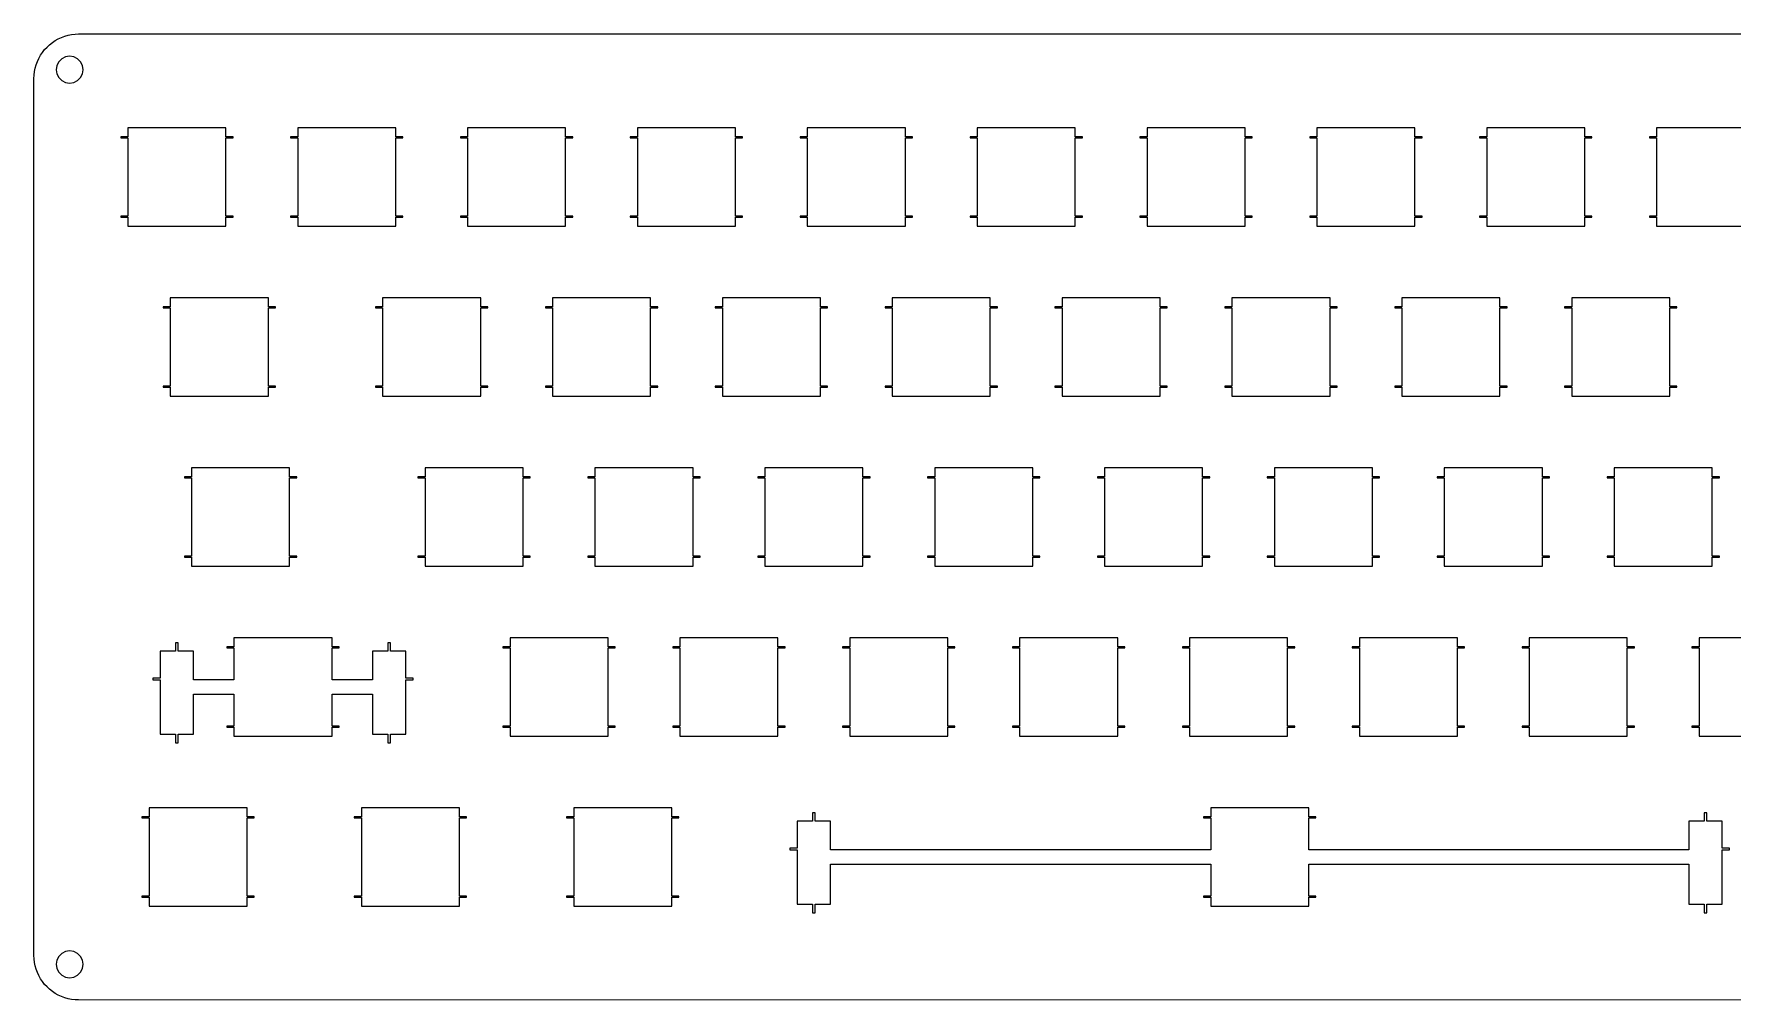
# Model space of a CAD drawing. Extents: x 0 to 327, y 0 to 109.
# Drawn here: x 0.1 to 190.5, y 0.3 to 108.6 of the extents above; entities that cross this region are included whole.
import ezdxf

# ---------------------------------------------------------------- set-up
doc = ezdxf.new("R2010")
doc.units = 0
doc.layers.get('0').update_dxf_attribs({"linetype": 'CONTINUOUS'})

msp = doc.modelspace()

# ---------------------------------------------------------------- linework, layer by layer
at = {"color": 0}
for p, q in [((4.70186, 108.545), (5.09598, 108.56)), ((5.09598, 108.56), (322.421, 108.56)), ((1.05006, 106.499), (1.2926, 106.808)), ((1.2926, 106.808), (1.55994, 107.096)), ((1.55994, 107.096), (1.84795, 107.363)), ((1.84795, 107.363), (2.15663, 107.605)), ((2.15663, 107.605), (2.48185, 107.825)), ((2.48185, 107.825), (2.82498, 108.016)), ((2.82498, 108.016), (3.18189, 108.18)), ((3.18189, 108.18), (3.54983, 108.317)), ((3.54983, 108.317), (3.9274, 108.423)), ((3.9274, 108.423), (4.3119, 108.499)), ((4.3119, 108.499), (4.70186, 108.545)), ((0.23289, 104.728), (0.339, 105.106)), ((0.339, 105.106), (0.47542, 105.474)), ((0.47542, 105.474), (0.63941, 105.831)), ((0.63941, 105.831), (0.83096, 106.174)), ((0.83096, 106.174), (1.05006, 106.499)), ((2.66788, 105.024), (2.59485, 104.56)), ((2.88148, 105.442), (2.66788, 105.024)), ((3.21359, 105.774), (2.88148, 105.442)), ((3.63114, 105.988), (3.21359, 105.774)), ((4.09554, 106.061), (3.63114, 105.988)), ((4.55856, 105.988), (4.09554, 106.061)), ((4.97611, 105.774), (4.55856, 105.988)), ((5.30821, 105.442), (4.97611, 105.774)), ((5.52178, 105.024), (5.30821, 105.442)), ((5.59484, 104.56), (5.52178, 105.024)), ((0.09508, 103.56), (0.11024, 103.954)), ((0.09508, 5.30959), (0.09508, 103.56)), ((0.11024, 103.954), (0.1571, 104.344)), ((0.1571, 104.344), (0.23289, 104.728)), ((2.59485, 104.56), (2.66788, 104.097)), ((2.66788, 104.097), (2.88148, 103.68)), ((2.88148, 103.68), (3.21359, 103.347)), ((3.21359, 103.347), (3.63114, 103.134)), ((3.63114, 103.134), (4.09554, 103.061)), ((4.09554, 103.061), (4.55856, 103.134)), ((4.55856, 103.134), (4.97611, 103.347)), ((4.97611, 103.347), (5.30821, 103.68)), ((5.30821, 103.68), (5.52178, 104.097)), ((5.52178, 104.097), (5.59484, 104.56)), ((10.6192, 98.0362), (10.6192, 97.0347)), ((21.6201, 98.0362), (10.6192, 98.0362)), ((21.6201, 97.0347), (21.6201, 98.0362)), ((29.6706, 98.0362), (29.6706, 97.0347)), ((40.67, 98.0362), (29.6706, 98.0362)), ((40.67, 97.0347), (40.67, 98.0362)), ((48.7204, 98.0362), (48.7204, 97.0347)), ((59.72, 98.0362), (48.7204, 98.0362)), ((59.72, 97.0347), (59.72, 98.0362)), ((67.7704, 98.0362), (67.7704, 97.0347)), ((78.77, 98.0362), (67.7704, 98.0362)), ((78.77, 97.0347), (78.77, 98.0362)), ((86.8204, 98.0362), (86.8204, 97.0347)), ((97.82, 98.0362), (86.8204, 98.0362)), ((97.82, 97.0347), (97.82, 98.0362)), ((105.869, 98.0362), (105.869, 97.0347)), ((116.87, 98.0362), (105.869, 98.0362)), ((116.87, 97.0347), (116.87, 98.0362)), ((124.919, 98.0362), (124.919, 97.0347)), ((135.92, 98.0362), (124.919, 98.0362)), ((135.92, 97.0347), (135.92, 98.0362)), ((143.97, 98.0362), (143.97, 97.0347)), ((154.97, 98.0362), (143.97, 98.0362)), ((154.97, 97.0347), (154.97, 98.0362)), ((163.02, 98.0362), (163.02, 97.0347)), ((174.02, 98.0362), (163.02, 98.0362)), ((174.02, 97.0347), (174.02, 98.0362)), ((182.07, 98.0362), (182.07, 97.0347)), ((193.07, 98.0362), (182.07, 98.0362)), ((10.6192, 97.0347), (9.81989, 97.0347)), ((9.81989, 97.0347), (9.81989, 96.9352)), ((9.81989, 96.9352), (10.6192, 96.9352)), ((10.6192, 96.9352), (10.6192, 88.1366)), ((22.4207, 97.0347), (21.6201, 97.0347)), ((21.6201, 88.1366), (21.6201, 96.9352)), ((21.6201, 96.9352), (22.4207, 96.9352)), ((22.4207, 96.9352), (22.4207, 97.0347)), ((29.6706, 97.0347), (28.8699, 97.0347)), ((28.8699, 97.0347), (28.8699, 96.9352)), ((28.8699, 96.9352), (29.6706, 96.9352)), ((29.6706, 96.9352), (29.6706, 88.1366)), ((41.4708, 97.0347), (40.67, 97.0347)), ((40.67, 88.1366), (40.67, 96.9352)), ((40.67, 96.9352), (41.4708, 96.9352)), ((41.4708, 96.9352), (41.4708, 97.0347)), ((48.7204, 97.0347), (47.9199, 97.0347)), ((47.9199, 97.0347), (47.9199, 96.9352)), ((47.9199, 96.9352), (48.7204, 96.9352)), ((48.7204, 96.9352), (48.7204, 88.1366)), ((60.5208, 97.0347), (59.72, 97.0347)), ((59.72, 88.1366), (59.72, 96.9352)), ((59.72, 96.9352), (60.5208, 96.9352)), ((60.5208, 96.9352), (60.5208, 97.0347)), ((67.7704, 97.0347), (66.9699, 97.0347)), ((66.9699, 97.0347), (66.9699, 96.9352)), ((66.9699, 96.9352), (67.7704, 96.9352)), ((67.7704, 96.9352), (67.7704, 88.1366)), ((79.5708, 97.0347), (78.77, 97.0347)), ((78.77, 88.1366), (78.77, 96.9352)), ((78.77, 96.9352), (79.5708, 96.9352)), ((79.5708, 96.9352), (79.5708, 97.0347)), ((86.8204, 97.0347), (86.0199, 97.0347)), ((86.0199, 97.0347), (86.0199, 96.9352)), ((86.0199, 96.9352), (86.8204, 96.9352)), ((86.8204, 96.9352), (86.8204, 88.1366)), ((98.6194, 97.0347), (97.82, 97.0347)), ((97.82, 88.1366), (97.82, 96.9352)), ((97.82, 96.9352), (98.6194, 96.9352)), ((98.6194, 96.9352), (98.6194, 97.0347)), ((105.869, 97.0347), (105.07, 97.0347)), ((105.07, 97.0347), (105.07, 96.9352)), ((105.07, 96.9352), (105.869, 96.9352)), ((105.869, 96.9352), (105.869, 88.1366)), ((117.669, 97.0347), (116.87, 97.0347)), ((116.87, 88.1366), (116.87, 96.9352)), ((116.87, 96.9352), (117.669, 96.9352)), ((117.669, 96.9352), (117.669, 97.0347)), ((124.919, 97.0347), (124.12, 97.0347)), ((124.12, 97.0347), (124.12, 96.9352)), ((124.12, 96.9352), (124.919, 96.9352)), ((124.919, 96.9352), (124.919, 88.1366)), ((136.721, 97.0347), (135.92, 97.0347)), ((135.92, 88.1366), (135.92, 96.9352)), ((135.92, 96.9352), (136.721, 96.9352)), ((136.721, 96.9352), (136.721, 97.0347)), ((143.97, 97.0347), (143.17, 97.0347)), ((143.17, 97.0347), (143.17, 96.9352)), ((143.17, 96.9352), (143.97, 96.9352)), ((143.97, 96.9352), (143.97, 88.1366)), ((155.771, 97.0347), (154.97, 97.0347)), ((154.97, 88.1366), (154.97, 96.9352)), ((154.97, 96.9352), (155.771, 96.9352)), ((155.771, 96.9352), (155.771, 97.0347)), ((163.02, 97.0347), (162.22, 97.0347)), ((162.22, 97.0347), (162.22, 96.9352)), ((162.22, 96.9352), (163.02, 96.9352)), ((163.02, 96.9352), (163.02, 88.1366)), ((174.821, 97.0347), (174.02, 97.0347)), ((174.02, 88.1366), (174.02, 96.9352)), ((174.02, 96.9352), (174.821, 96.9352)), ((174.821, 96.9352), (174.821, 97.0347)), ((182.07, 97.0347), (181.27, 97.0347)), ((181.27, 97.0347), (181.27, 96.9352)), ((181.27, 96.9352), (182.07, 96.9352)), ((182.07, 96.9352), (182.07, 88.1366)), ((10.6192, 88.1366), (9.81989, 88.1366)), ((9.81989, 88.1366), (9.81989, 88.0346)), ((9.81989, 88.0346), (10.6192, 88.0346)), ((10.6192, 88.0346), (10.6192, 87.0356)), ((22.4207, 88.1366), (21.6201, 88.1366)), ((21.6201, 87.0356), (21.6201, 88.0346)), ((21.6201, 88.0346), (22.4207, 88.0346)), ((22.4207, 88.0346), (22.4207, 88.1366)), ((29.6706, 88.1366), (28.8699, 88.1366)), ((28.8699, 88.1366), (28.8699, 88.0346)), ((28.8699, 88.0346), (29.6706, 88.0346)), ((29.6706, 88.0346), (29.6706, 87.0356)), ((41.4708, 88.1366), (40.67, 88.1366)), ((40.67, 87.0356), (40.67, 88.0346)), ((40.67, 88.0346), (41.4708, 88.0346)), ((41.4708, 88.0346), (41.4708, 88.1366)), ((48.7204, 88.1366), (47.9199, 88.1366)), ((47.9199, 88.1366), (47.9199, 88.0346)), ((47.9199, 88.0346), (48.7204, 88.0346)), ((48.7204, 88.0346), (48.7204, 87.0356)), ((60.5208, 88.1366), (59.72, 88.1366)), ((59.72, 87.0356), (59.72, 88.0346)), ((59.72, 88.0346), (60.5208, 88.0346)), ((60.5208, 88.0346), (60.5208, 88.1366)), ((67.7704, 88.1366), (66.9699, 88.1366)), ((66.9699, 88.1366), (66.9699, 88.0346)), ((66.9699, 88.0346), (67.7704, 88.0346)), ((67.7704, 88.0346), (67.7704, 87.0356)), ((79.5708, 88.1366), (78.77, 88.1366)), ((78.77, 87.0356), (78.77, 88.0346)), ((78.77, 88.0346), (79.5708, 88.0346)), ((79.5708, 88.0346), (79.5708, 88.1366)), ((86.8204, 88.1366), (86.0199, 88.1366)), ((86.0199, 88.1366), (86.0199, 88.0346)), ((86.0199, 88.0346), (86.8204, 88.0346)), ((86.8204, 88.0346), (86.8204, 87.0356)), ((98.6194, 88.1366), (97.82, 88.1366)), ((97.82, 87.0356), (97.82, 88.0346)), ((97.82, 88.0346), (98.6194, 88.0346)), ((98.6194, 88.0346), (98.6194, 88.1366)), ((105.869, 88.1366), (105.07, 88.1366)), ((105.07, 88.1366), (105.07, 88.0346)), ((105.07, 88.0346), (105.869, 88.0346)), ((105.869, 88.0346), (105.869, 87.0356)), ((117.669, 88.1366), (116.87, 88.1366)), ((116.87, 87.0356), (116.87, 88.0346)), ((116.87, 88.0346), (117.669, 88.0346)), ((117.669, 88.0346), (117.669, 88.1366)), ((124.919, 88.1366), (124.12, 88.1366)), ((124.12, 88.1366), (124.12, 88.0346)), ((124.12, 88.0346), (124.919, 88.0346)), ((124.919, 88.0346), (124.919, 87.0356)), ((136.721, 88.1366), (135.92, 88.1366)), ((135.92, 87.0356), (135.92, 88.0346)), ((135.92, 88.0346), (136.721, 88.0346)), ((136.721, 88.0346), (136.721, 88.1366)), ((143.97, 88.1366), (143.17, 88.1366)), ((143.17, 88.1366), (143.17, 88.0346)), ((143.17, 88.0346), (143.97, 88.0346)), ((143.97, 88.0346), (143.97, 87.0356)), ((155.771, 88.1366), (154.97, 88.1366)), ((154.97, 87.0356), (154.97, 88.0346)), ((154.97, 88.0346), (155.771, 88.0346)), ((155.771, 88.0346), (155.771, 88.1366)), ((163.02, 88.1366), (162.22, 88.1366)), ((162.22, 88.1366), (162.22, 88.0346)), ((162.22, 88.0346), (163.02, 88.0346)), ((163.02, 88.0346), (163.02, 87.0356)), ((174.821, 88.1366), (174.02, 88.1366)), ((174.02, 87.0356), (174.02, 88.0346)), ((174.02, 88.0346), (174.821, 88.0346)), ((174.821, 88.0346), (174.821, 88.1366)), ((182.07, 88.1366), (181.27, 88.1366)), ((181.27, 88.1366), (181.27, 88.0346)), ((181.27, 88.0346), (182.07, 88.0346)), ((182.07, 88.0346), (182.07, 87.0356)), ((10.6192, 87.0356), (21.6201, 87.0356)), ((29.6706, 87.0356), (40.67, 87.0356)), ((48.7204, 87.0356), (59.72, 87.0356)), ((67.7704, 87.0356), (78.77, 87.0356)), ((86.8204, 87.0356), (97.82, 87.0356)), ((105.869, 87.0356), (116.87, 87.0356)), ((124.919, 87.0356), (135.92, 87.0356)), ((143.97, 87.0356), (154.97, 87.0356)), ((163.02, 87.0356), (174.02, 87.0356)), ((182.07, 87.0356), (193.07, 87.0356)), ((15.3831, 78.9852), (15.3831, 77.9847)), ((26.3826, 78.9852), (15.3831, 78.9852)), ((26.3826, 77.9847), (26.3826, 78.9852)), ((39.1954, 78.9852), (39.1954, 77.9847)), ((50.195, 78.9852), (39.1954, 78.9852)), ((50.195, 77.9847), (50.195, 78.9852)), ((58.2454, 78.9852), (58.2454, 77.9847)), ((69.245, 78.9852), (58.2454, 78.9852)), ((69.245, 77.9847), (69.245, 78.9852)), ((77.2954, 78.9852), (77.2954, 77.9847)), ((88.295, 78.9852), (77.2954, 78.9852)), ((88.295, 77.9847), (88.295, 78.9852)), ((96.3454, 78.9852), (96.3454, 77.9847)), ((107.345, 78.9852), (96.3454, 78.9852)), ((107.345, 77.9847), (107.345, 78.9852)), ((115.395, 78.9852), (115.395, 77.9847)), ((126.395, 78.9852), (115.395, 78.9852)), ((126.395, 77.9847), (126.395, 78.9852)), ((134.445, 78.9852), (134.445, 77.9847)), ((145.445, 78.9852), (134.445, 78.9852)), ((145.445, 77.9847), (145.445, 78.9852)), ((153.495, 78.9852), (153.495, 77.9847)), ((164.495, 78.9852), (153.495, 78.9852)), ((164.495, 77.9847), (164.495, 78.9852)), ((172.545, 78.9852), (172.545, 77.9847)), ((183.545, 78.9852), (172.545, 78.9852)), ((183.545, 77.9847), (183.545, 78.9852)), ((15.3831, 77.9847), (14.5824, 77.9847)), ((14.5824, 77.9847), (14.5824, 77.8852)), ((14.5824, 77.8852), (15.3831, 77.8852)), ((15.3831, 77.8852), (15.3831, 69.0852)), ((27.1818, 77.9847), (26.3826, 77.9847)), ((26.3826, 69.0852), (26.3826, 77.8852)), ((26.3826, 77.8852), (27.1818, 77.8852)), ((27.1818, 77.8852), (27.1818, 77.9847)), ((39.1954, 77.9847), (38.3949, 77.9847)), ((38.3949, 77.9847), (38.3949, 77.8852)), ((38.3949, 77.8852), (39.1954, 77.8852)), ((39.1954, 77.8852), (39.1954, 69.0852)), ((50.9958, 77.9847), (50.195, 77.9847)), ((50.195, 69.0852), (50.195, 77.8852)), ((50.195, 77.8852), (50.9958, 77.8852)), ((50.9958, 77.8852), (50.9958, 77.9847)), ((58.2454, 77.9847), (57.4449, 77.9847)), ((57.4449, 77.9847), (57.4449, 77.8852)), ((57.4449, 77.8852), (58.2454, 77.8852)), ((58.2454, 77.8852), (58.2454, 69.0852)), ((70.0458, 77.9847), (69.245, 77.9847)), ((69.245, 69.0852), (69.245, 77.8852)), ((69.245, 77.8852), (70.0458, 77.8852)), ((70.0458, 77.8852), (70.0458, 77.9847)), ((77.2954, 77.9847), (76.4949, 77.9847)), ((76.4949, 77.9847), (76.4949, 77.8852)), ((76.4949, 77.8852), (77.2954, 77.8852)), ((77.2954, 77.8852), (77.2954, 69.0852)), ((89.0958, 77.9847), (88.295, 77.9847)), ((88.295, 69.0852), (88.295, 77.8852)), ((88.295, 77.8852), (89.0958, 77.8852)), ((89.0958, 77.8852), (89.0958, 77.9847)), ((96.3454, 77.9847), (95.5449, 77.9847)), ((95.5449, 77.9847), (95.5449, 77.8852)), ((95.5449, 77.8852), (96.3454, 77.8852)), ((96.3454, 77.8852), (96.3454, 69.0852)), ((108.146, 77.9847), (107.345, 77.9847)), ((107.345, 69.0852), (107.345, 77.8852)), ((107.345, 77.8852), (108.146, 77.8852)), ((108.146, 77.8852), (108.146, 77.9847)), ((115.395, 77.9847), (114.595, 77.9847)), ((114.595, 77.9847), (114.595, 77.8852)), ((114.595, 77.8852), (115.395, 77.8852)), ((115.395, 77.8852), (115.395, 69.0852)), ((127.196, 77.9847), (126.395, 77.9847)), ((126.395, 69.0852), (126.395, 77.8852)), ((126.395, 77.8852), (127.196, 77.8852)), ((127.196, 77.8852), (127.196, 77.9847)), ((134.445, 77.9847), (133.645, 77.9847)), ((133.645, 77.9847), (133.645, 77.8852)), ((133.645, 77.8852), (134.445, 77.8852)), ((134.445, 77.8852), (134.445, 69.0852)), ((146.246, 77.9847), (145.445, 77.9847)), ((145.445, 69.0852), (145.445, 77.8852)), ((145.445, 77.8852), (146.246, 77.8852)), ((146.246, 77.8852), (146.246, 77.9847)), ((153.495, 77.9847), (152.695, 77.9847)), ((152.695, 77.9847), (152.695, 77.8852)), ((152.695, 77.8852), (153.495, 77.8852)), ((153.495, 77.8852), (153.495, 69.0852)), ((165.296, 77.9847), (164.495, 77.9847)), ((164.495, 69.0852), (164.495, 77.8852)), ((164.495, 77.8852), (165.296, 77.8852)), ((165.296, 77.8852), (165.296, 77.9847)), ((172.545, 77.9847), (171.745, 77.9847)), ((171.745, 77.9847), (171.745, 77.8852)), ((171.745, 77.8852), (172.545, 77.8852)), ((172.545, 77.8852), (172.545, 69.0852)), ((184.346, 77.9847), (183.545, 77.9847)), ((183.545, 69.0852), (183.545, 77.8852)), ((183.545, 77.8852), (184.346, 77.8852)), ((184.346, 77.8852), (184.346, 77.9847)), ((15.3831, 69.0852), (14.5824, 69.0852)), ((14.5824, 69.0852), (14.5824, 68.9846)), ((14.5824, 68.9846), (15.3831, 68.9846)), ((15.3831, 68.9846), (15.3831, 67.9856)), ((27.1818, 69.0852), (26.3826, 69.0852)), ((26.3826, 67.9856), (26.3826, 68.9846)), ((26.3826, 68.9846), (27.1818, 68.9846)), ((27.1818, 68.9846), (27.1818, 69.0852)), ((39.1954, 69.0852), (38.3949, 69.0852)), ((38.3949, 69.0852), (38.3949, 68.9846)), ((38.3949, 68.9846), (39.1954, 68.9846)), ((39.1954, 68.9846), (39.1954, 67.9856)), ((50.9958, 69.0852), (50.195, 69.0852)), ((50.195, 67.9856), (50.195, 68.9846)), ((50.195, 68.9846), (50.9958, 68.9846)), ((50.9958, 68.9846), (50.9958, 69.0852)), ((58.2454, 69.0852), (57.4449, 69.0852)), ((57.4449, 69.0852), (57.4449, 68.9846)), ((57.4449, 68.9846), (58.2454, 68.9846)), ((58.2454, 68.9846), (58.2454, 67.9856)), ((70.0458, 69.0852), (69.245, 69.0852)), ((69.245, 67.9856), (69.245, 68.9846)), ((69.245, 68.9846), (70.0458, 68.9846)), ((70.0458, 68.9846), (70.0458, 69.0852)), ((77.2954, 69.0852), (76.4949, 69.0852)), ((76.4949, 69.0852), (76.4949, 68.9846)), ((76.4949, 68.9846), (77.2954, 68.9846)), ((77.2954, 68.9846), (77.2954, 67.9856)), ((89.0958, 69.0852), (88.295, 69.0852)), ((88.295, 67.9856), (88.295, 68.9846)), ((88.295, 68.9846), (89.0958, 68.9846)), ((89.0958, 68.9846), (89.0958, 69.0852)), ((96.3454, 69.0852), (95.5449, 69.0852)), ((95.5449, 69.0852), (95.5449, 68.9846)), ((95.5449, 68.9846), (96.3454, 68.9846)), ((96.3454, 68.9846), (96.3454, 67.9856)), ((108.146, 69.0852), (107.345, 69.0852)), ((107.345, 67.9856), (107.345, 68.9846)), ((107.345, 68.9846), (108.146, 68.9846)), ((108.146, 68.9846), (108.146, 69.0852)), ((115.395, 69.0852), (114.595, 69.0852)), ((114.595, 69.0852), (114.595, 68.9846)), ((114.595, 68.9846), (115.395, 68.9846)), ((115.395, 68.9846), (115.395, 67.9856)), ((127.196, 69.0852), (126.395, 69.0852)), ((126.395, 67.9856), (126.395, 68.9846)), ((126.395, 68.9846), (127.196, 68.9846)), ((127.196, 68.9846), (127.196, 69.0852)), ((134.445, 69.0852), (133.645, 69.0852)), ((133.645, 69.0852), (133.645, 68.9846)), ((133.645, 68.9846), (134.445, 68.9846)), ((134.445, 68.9846), (134.445, 67.9856)), ((146.246, 69.0852), (145.445, 69.0852)), ((145.445, 67.9856), (145.445, 68.9846)), ((145.445, 68.9846), (146.246, 68.9846)), ((146.246, 68.9846), (146.246, 69.0852)), ((153.495, 69.0852), (152.695, 69.0852)), ((152.695, 69.0852), (152.695, 68.9846)), ((152.695, 68.9846), (153.495, 68.9846)), ((153.495, 68.9846), (153.495, 67.9856)), ((165.296, 69.0852), (164.495, 69.0852)), ((164.495, 67.9856), (164.495, 68.9846)), ((164.495, 68.9846), (165.296, 68.9846)), ((165.296, 68.9846), (165.296, 69.0852)), ((172.545, 69.0852), (171.745, 69.0852)), ((171.745, 69.0852), (171.745, 68.9846)), ((171.745, 68.9846), (172.545, 68.9846)), ((172.545, 68.9846), (172.545, 67.9856)), ((184.346, 69.0852), (183.545, 69.0852)), ((183.545, 67.9856), (183.545, 68.9846)), ((183.545, 68.9846), (184.346, 68.9846)), ((184.346, 68.9846), (184.346, 69.0852)), ((15.3831, 67.9856), (26.3826, 67.9856)), ((39.1954, 67.9856), (50.195, 67.9856)), ((58.2454, 67.9856), (69.245, 67.9856)), ((77.2954, 67.9856), (88.295, 67.9856)), ((96.3454, 67.9856), (107.345, 67.9856)), ((115.395, 67.9856), (126.395, 67.9856)), ((134.445, 67.9856), (145.445, 67.9856)), ((153.495, 67.9856), (164.495, 67.9856)), ((172.545, 67.9856), (183.545, 67.9856)), ((17.7629, 59.9352), (17.7629, 58.9347)), ((28.7638, 59.9352), (17.7629, 59.9352)), ((28.7638, 58.9347), (28.7638, 59.9352)), ((43.9579, 59.9352), (43.9579, 58.9347)), ((54.9575, 59.9352), (43.9579, 59.9352)), ((54.9575, 58.9347), (54.9575, 59.9352)), ((63.0079, 59.9352), (63.0079, 58.9347)), ((74.0075, 59.9352), (63.0079, 59.9352)), ((74.0075, 58.9347), (74.0075, 59.9352)), ((82.0579, 59.9352), (82.0579, 58.9347)), ((93.0575, 59.9352), (82.0579, 59.9352)), ((93.0575, 58.9347), (93.0575, 59.9352)), ((101.108, 59.9352), (101.108, 58.9347)), ((112.107, 59.9352), (101.108, 59.9352)), ((112.107, 58.9347), (112.107, 59.9352)), ((120.158, 59.9352), (120.158, 58.9347)), ((131.157, 59.9352), (120.158, 59.9352)), ((131.157, 58.9347), (131.157, 59.9352)), ((139.208, 59.9352), (139.208, 58.9347)), ((150.207, 59.9352), (139.208, 59.9352)), ((150.207, 58.9347), (150.207, 59.9352)), ((158.258, 59.9352), (158.258, 58.9347)), ((169.257, 59.9352), (158.258, 59.9352)), ((169.257, 58.9347), (169.257, 59.9352)), ((177.308, 59.9352), (177.308, 58.9347)), ((188.307, 59.9352), (177.308, 59.9352)), ((188.307, 58.9347), (188.307, 59.9352)), ((17.7629, 58.9347), (16.9636, 58.9347)), ((16.9636, 58.9347), (16.9636, 58.8352)), ((16.9636, 58.8352), (17.7629, 58.8352)), ((17.7629, 58.8352), (17.7629, 50.0352)), ((29.5631, 58.9347), (28.7638, 58.9347)), ((28.7638, 50.0352), (28.7638, 58.8352)), ((28.7638, 58.8352), (29.5631, 58.8352)), ((29.5631, 58.8352), (29.5631, 58.9347)), ((43.9579, 58.9347), (43.1574, 58.9347)), ((43.1574, 58.9347), (43.1574, 58.8352)), ((43.1574, 58.8352), (43.9579, 58.8352)), ((43.9579, 58.8352), (43.9579, 50.0352)), ((55.7569, 58.9347), (54.9575, 58.9347)), ((54.9575, 50.0352), (54.9575, 58.8352)), ((54.9575, 58.8352), (55.7569, 58.8352)), ((55.7569, 58.8352), (55.7569, 58.9347)), ((63.0079, 58.9347), (62.2074, 58.9347)), ((62.2074, 58.9347), (62.2074, 58.8352)), ((62.2074, 58.8352), (63.0079, 58.8352)), ((63.0079, 58.8352), (63.0079, 50.0352)), ((74.8069, 58.9347), (74.0075, 58.9347)), ((74.0075, 50.0352), (74.0075, 58.8352)), ((74.0075, 58.8352), (74.8069, 58.8352)), ((74.8069, 58.8352), (74.8069, 58.9347)), ((82.0579, 58.9347), (81.2574, 58.9347)), ((81.2574, 58.9347), (81.2574, 58.8352)), ((81.2574, 58.8352), (82.0579, 58.8352)), ((82.0579, 58.8352), (82.0579, 50.0352)), ((93.8569, 58.9347), (93.0575, 58.9347)), ((93.0575, 50.0352), (93.0575, 58.8352)), ((93.0575, 58.8352), (93.8569, 58.8352)), ((93.8569, 58.8352), (93.8569, 58.9347)), ((101.108, 58.9347), (100.307, 58.9347)), ((100.307, 58.9347), (100.307, 58.8352)), ((100.307, 58.8352), (101.108, 58.8352)), ((101.108, 58.8352), (101.108, 50.0352)), ((112.907, 58.9347), (112.107, 58.9347)), ((112.107, 50.0352), (112.107, 58.8352)), ((112.107, 58.8352), (112.907, 58.8352)), ((112.907, 58.8352), (112.907, 58.9347)), ((120.158, 58.9347), (119.357, 58.9347)), ((119.357, 58.9347), (119.357, 58.8352)), ((119.357, 58.8352), (120.158, 58.8352)), ((120.158, 58.8352), (120.158, 50.0352)), ((131.957, 58.9347), (131.157, 58.9347)), ((131.157, 50.0352), (131.157, 58.8352)), ((131.157, 58.8352), (131.957, 58.8352)), ((131.957, 58.8352), (131.957, 58.9347)), ((139.208, 58.9347), (138.407, 58.9347)), ((138.407, 58.9347), (138.407, 58.8352)), ((138.407, 58.8352), (139.208, 58.8352)), ((139.208, 58.8352), (139.208, 50.0352)), ((151.007, 58.9347), (150.207, 58.9347)), ((150.207, 50.0352), (150.207, 58.8352)), ((150.207, 58.8352), (151.007, 58.8352)), ((151.007, 58.8352), (151.007, 58.9347)), ((158.258, 58.9347), (157.457, 58.9347)), ((157.457, 58.9347), (157.457, 58.8352)), ((157.457, 58.8352), (158.258, 58.8352)), ((158.258, 58.8352), (158.258, 50.0352)), ((170.057, 58.9347), (169.257, 58.9347)), ((169.257, 50.0352), (169.257, 58.8352)), ((169.257, 58.8352), (170.057, 58.8352)), ((170.057, 58.8352), (170.057, 58.9347)), ((177.308, 58.9347), (176.507, 58.9347)), ((176.507, 58.9347), (176.507, 58.8352)), ((176.507, 58.8352), (177.308, 58.8352)), ((177.308, 58.8352), (177.308, 50.0352)), ((189.107, 58.9347), (188.307, 58.9347)), ((188.307, 50.0352), (188.307, 58.8352)), ((188.307, 58.8352), (189.107, 58.8352)), ((189.107, 58.8352), (189.107, 58.9347)), ((17.7629, 50.0352), (16.9636, 50.0352)), ((16.9636, 50.0352), (16.9636, 49.9346)), ((16.9636, 49.9346), (17.7629, 49.9346)), ((17.7629, 49.9346), (17.7629, 48.9356)), ((29.5631, 50.0352), (28.7638, 50.0352)), ((28.7638, 48.9356), (28.7638, 49.9346)), ((28.7638, 49.9346), (29.5631, 49.9346)), ((29.5631, 49.9346), (29.5631, 50.0352)), ((43.9579, 50.0352), (43.1574, 50.0352)), ((43.1574, 50.0352), (43.1574, 49.9346)), ((43.1574, 49.9346), (43.9579, 49.9346)), ((43.9579, 49.9346), (43.9579, 48.9356)), ((55.7569, 50.0352), (54.9575, 50.0352)), ((54.9575, 48.9356), (54.9575, 49.9346)), ((54.9575, 49.9346), (55.7569, 49.9346)), ((55.7569, 49.9346), (55.7569, 50.0352)), ((63.0079, 50.0352), (62.2074, 50.0352)), ((62.2074, 50.0352), (62.2074, 49.9346)), ((62.2074, 49.9346), (63.0079, 49.9346)), ((63.0079, 49.9346), (63.0079, 48.9356)), ((74.8069, 50.0352), (74.0075, 50.0352)), ((74.0075, 48.9356), (74.0075, 49.9346)), ((74.0075, 49.9346), (74.8069, 49.9346)), ((74.8069, 49.9346), (74.8069, 50.0352)), ((82.0579, 50.0352), (81.2574, 50.0352)), ((81.2574, 50.0352), (81.2574, 49.9346)), ((81.2574, 49.9346), (82.0579, 49.9346)), ((82.0579, 49.9346), (82.0579, 48.9356)), ((93.8569, 50.0352), (93.0575, 50.0352)), ((93.0575, 48.9356), (93.0575, 49.9346)), ((93.0575, 49.9346), (93.8569, 49.9346)), ((93.8569, 49.9346), (93.8569, 50.0352)), ((101.108, 50.0352), (100.307, 50.0352)), ((100.307, 50.0352), (100.307, 49.9346)), ((100.307, 49.9346), (101.108, 49.9346)), ((101.108, 49.9346), (101.108, 48.9356)), ((112.907, 50.0352), (112.107, 50.0352)), ((112.107, 48.9356), (112.107, 49.9346)), ((112.107, 49.9346), (112.907, 49.9346)), ((112.907, 49.9346), (112.907, 50.0352)), ((120.158, 50.0352), (119.357, 50.0352)), ((119.357, 50.0352), (119.357, 49.9346)), ((119.357, 49.9346), (120.158, 49.9346)), ((120.158, 49.9346), (120.158, 48.9356)), ((131.957, 50.0352), (131.157, 50.0352)), ((131.157, 48.9356), (131.157, 49.9346)), ((131.157, 49.9346), (131.957, 49.9346)), ((131.957, 49.9346), (131.957, 50.0352)), ((139.208, 50.0352), (138.407, 50.0352)), ((138.407, 50.0352), (138.407, 49.9346)), ((138.407, 49.9346), (139.208, 49.9346)), ((139.208, 49.9346), (139.208, 48.9356)), ((151.007, 50.0352), (150.207, 50.0352)), ((150.207, 48.9356), (150.207, 49.9346)), ((150.207, 49.9346), (151.007, 49.9346)), ((151.007, 49.9346), (151.007, 50.0352)), ((158.258, 50.0352), (157.457, 50.0352)), ((157.457, 50.0352), (157.457, 49.9346)), ((157.457, 49.9346), (158.258, 49.9346)), ((158.258, 49.9346), (158.258, 48.9356)), ((170.057, 50.0352), (169.257, 50.0352)), ((169.257, 48.9356), (169.257, 49.9346)), ((169.257, 49.9346), (170.057, 49.9346)), ((170.057, 49.9346), (170.057, 50.0352)), ((177.308, 50.0352), (176.507, 50.0352)), ((176.507, 50.0352), (176.507, 49.9346)), ((176.507, 49.9346), (177.308, 49.9346)), ((177.308, 49.9346), (177.308, 48.9356)), ((189.107, 50.0352), (188.307, 50.0352)), ((188.307, 48.9356), (188.307, 49.9346)), ((188.307, 49.9346), (189.107, 49.9346)), ((189.107, 49.9346), (189.107, 50.0352)), ((17.7629, 48.9356), (28.7638, 48.9356)), ((43.9579, 48.9356), (54.9575, 48.9356)), ((63.0079, 48.9356), (74.0075, 48.9356)), ((82.0579, 48.9356), (93.0575, 48.9356)), ((101.108, 48.9356), (112.107, 48.9356)), ((120.158, 48.9356), (131.157, 48.9356)), ((139.208, 48.9356), (150.207, 48.9356)), ((158.258, 48.9356), (169.257, 48.9356)), ((177.308, 48.9356), (188.307, 48.9356)), ((16.276, 40.3352), (15.977, 40.3352)), ((15.977, 40.3352), (15.977, 39.4148)), ((16.276, 39.4148), (16.276, 40.3352)), ((22.5268, 40.8852), (22.5268, 39.8847)), ((33.5263, 40.8852), (22.5268, 40.8852)), ((33.5263, 39.8847), (33.5263, 40.8852)), ((40.0763, 40.3352), (39.7771, 40.3352)), ((39.7771, 40.3352), (39.7771, 39.4148)), ((40.0763, 39.4148), (40.0763, 40.3352)), ((53.4829, 40.8852), (53.4829, 39.8847)), ((64.4825, 40.8852), (53.4829, 40.8852)), ((64.4825, 39.8847), (64.4825, 40.8852)), ((72.5329, 40.8852), (72.5329, 39.8847)), ((83.5325, 40.8852), (72.5329, 40.8852)), ((83.5325, 39.8847), (83.5325, 40.8852)), ((91.5829, 40.8852), (91.5829, 39.8847)), ((102.582, 40.8852), (91.5829, 40.8852)), ((102.582, 39.8847), (102.582, 40.8852)), ((110.633, 40.8852), (110.633, 39.8847)), ((121.632, 40.8852), (110.633, 40.8852)), ((121.632, 39.8847), (121.632, 40.8852)), ((129.683, 40.8852), (129.683, 39.8847)), ((140.682, 40.8852), (129.683, 40.8852)), ((140.682, 39.8847), (140.682, 40.8852)), ((148.733, 40.8852), (148.733, 39.8847)), ((159.732, 40.8852), (148.733, 40.8852)), ((159.732, 39.8847), (159.732, 40.8852)), ((167.783, 40.8852), (167.783, 39.8847)), ((178.782, 40.8852), (167.783, 40.8852)), ((178.782, 39.8847), (178.782, 40.8852)), ((186.833, 40.8852), (186.833, 39.8847)), ((197.832, 40.8852), (186.833, 40.8852)), ((15.977, 39.4148), (14.2517, 39.4148)), ((14.2517, 39.4148), (14.2517, 36.3859)), ((18.0013, 39.4148), (16.276, 39.4148)), ((18.0013, 36.1844), (18.0013, 39.4148)), ((22.5268, 39.8847), (21.7261, 39.8847)), ((21.7261, 39.8847), (21.7261, 39.7866)), ((21.7261, 39.7866), (22.5268, 39.7866)), ((22.5268, 39.7866), (22.5268, 36.1844)), ((34.3269, 39.8847), (33.5263, 39.8847)), ((33.5263, 36.1844), (33.5263, 39.7866)), ((33.5263, 39.7866), (34.3269, 39.7866)), ((34.3269, 39.7866), (34.3269, 39.8847)), ((39.7771, 39.4148), (38.0517, 39.4148)), ((38.0517, 39.4148), (38.0517, 36.1844)), ((41.8013, 39.4148), (40.0763, 39.4148)), ((41.8013, 36.3859), (41.8013, 39.4148)), ((53.4829, 39.8847), (52.6824, 39.8847)), ((52.6824, 39.8847), (52.6824, 39.7866)), ((52.6824, 39.7866), (53.4829, 39.7866)), ((53.4829, 39.7866), (53.4829, 30.9852)), ((65.2819, 39.8847), (64.4825, 39.8847)), ((64.4825, 30.9852), (64.4825, 39.7866)), ((64.4825, 39.7866), (65.2819, 39.7866)), ((65.2819, 39.7866), (65.2819, 39.8847)), ((72.5329, 39.8847), (71.7324, 39.8847)), ((71.7324, 39.8847), (71.7324, 39.7866)), ((71.7324, 39.7866), (72.5329, 39.7866)), ((72.5329, 39.7866), (72.5329, 30.9852)), ((84.3319, 39.8847), (83.5325, 39.8847)), ((83.5325, 30.9852), (83.5325, 39.7866)), ((83.5325, 39.7866), (84.3319, 39.7866)), ((84.3319, 39.7866), (84.3319, 39.8847)), ((91.5829, 39.8847), (90.7824, 39.8847)), ((90.7824, 39.8847), (90.7824, 39.7866)), ((90.7824, 39.7866), (91.5829, 39.7866)), ((91.5829, 39.7866), (91.5829, 30.9852)), ((103.382, 39.8847), (102.582, 39.8847)), ((102.582, 30.9852), (102.582, 39.7866)), ((102.582, 39.7866), (103.382, 39.7866)), ((103.382, 39.7866), (103.382, 39.8847)), ((110.633, 39.8847), (109.832, 39.8847)), ((109.832, 39.8847), (109.832, 39.7866)), ((109.832, 39.7866), (110.633, 39.7866)), ((110.633, 39.7866), (110.633, 30.9852)), ((122.432, 39.8847), (121.632, 39.8847)), ((121.632, 30.9852), (121.632, 39.7866)), ((121.632, 39.7866), (122.432, 39.7866)), ((122.432, 39.7866), (122.432, 39.8847)), ((129.683, 39.8847), (128.882, 39.8847)), ((128.882, 39.8847), (128.882, 39.7866)), ((128.882, 39.7866), (129.683, 39.7866)), ((129.683, 39.7866), (129.683, 30.9852)), ((141.482, 39.8847), (140.682, 39.8847)), ((140.682, 30.9852), (140.682, 39.7866)), ((140.682, 39.7866), (141.482, 39.7866)), ((141.482, 39.7866), (141.482, 39.8847)), ((148.733, 39.8847), (147.932, 39.8847)), ((147.932, 39.8847), (147.932, 39.7866)), ((147.932, 39.7866), (148.733, 39.7866)), ((148.733, 39.7866), (148.733, 30.9852)), ((160.532, 39.8847), (159.732, 39.8847)), ((159.732, 30.9852), (159.732, 39.7866)), ((159.732, 39.7866), (160.532, 39.7866)), ((160.532, 39.7866), (160.532, 39.8847)), ((167.783, 39.8847), (166.982, 39.8847)), ((166.982, 39.8847), (166.982, 39.7866)), ((166.982, 39.7866), (167.783, 39.7866)), ((167.783, 39.7866), (167.783, 30.9852)), ((179.582, 39.8847), (178.782, 39.8847)), ((178.782, 30.9852), (178.782, 39.7866)), ((178.782, 39.7866), (179.582, 39.7866)), ((179.582, 39.7866), (179.582, 39.8847)), ((186.833, 39.8847), (186.032, 39.8847)), ((186.032, 39.8847), (186.032, 39.7866)), ((186.032, 39.7866), (186.833, 39.7866)), ((186.833, 39.7866), (186.833, 30.9852)), ((14.2517, 36.3859), (13.4262, 36.3859)), ((13.4262, 36.3859), (13.4262, 36.1844)), ((13.4262, 36.1844), (14.2517, 36.1844)), ((14.2517, 36.1844), (14.2517, 30.1157)), ((22.5268, 36.1844), (18.0013, 36.1844)), ((38.0517, 36.1844), (33.5263, 36.1844)), ((42.6268, 36.3859), (41.8013, 36.3859)), ((41.8013, 30.1157), (41.8013, 36.1844)), ((41.8013, 36.1844), (42.6268, 36.1844)), ((42.6268, 36.1844), (42.6268, 36.3859)), ((18.0013, 30.1157), (18.0013, 34.5846)), ((18.0013, 34.5846), (22.5268, 34.5846)), ((22.5268, 34.5846), (22.5268, 30.9852)), ((33.5263, 30.9852), (33.5263, 34.5846)), ((33.5263, 34.5846), (38.0517, 34.5846)), ((38.0517, 34.5846), (38.0517, 30.1157)), ((22.5268, 30.9852), (21.7261, 30.9852)), ((21.7261, 30.9852), (21.7261, 30.8846)), ((21.7261, 30.8846), (22.5268, 30.8846)), ((22.5268, 30.8846), (22.5268, 29.8855)), ((34.3269, 30.9852), (33.5263, 30.9852)), ((33.5263, 29.8855), (33.5263, 30.8846)), ((33.5263, 30.8846), (34.3269, 30.8846)), ((34.3269, 30.8846), (34.3269, 30.9852)), ((53.4829, 30.9852), (52.6824, 30.9852)), ((52.6824, 30.9852), (52.6824, 30.8846)), ((52.6824, 30.8846), (53.4829, 30.8846)), ((53.4829, 30.8846), (53.4829, 29.8855)), ((65.2819, 30.9852), (64.4825, 30.9852)), ((64.4825, 29.8855), (64.4825, 30.8846)), ((64.4825, 30.8846), (65.2819, 30.8846)), ((65.2819, 30.8846), (65.2819, 30.9852)), ((72.5329, 30.9852), (71.7324, 30.9852)), ((71.7324, 30.9852), (71.7324, 30.8846)), ((71.7324, 30.8846), (72.5329, 30.8846)), ((72.5329, 30.8846), (72.5329, 29.8855)), ((84.3319, 30.9852), (83.5325, 30.9852)), ((83.5325, 29.8855), (83.5325, 30.8846)), ((83.5325, 30.8846), (84.3319, 30.8846)), ((84.3319, 30.8846), (84.3319, 30.9852)), ((91.5829, 30.9852), (90.7824, 30.9852)), ((90.7824, 30.9852), (90.7824, 30.8846)), ((90.7824, 30.8846), (91.5829, 30.8846)), ((91.5829, 30.8846), (91.5829, 29.8855)), ((103.382, 30.9852), (102.582, 30.9852)), ((102.582, 29.8855), (102.582, 30.8846)), ((102.582, 30.8846), (103.382, 30.8846)), ((103.382, 30.8846), (103.382, 30.9852)), ((110.633, 30.9852), (109.832, 30.9852)), ((109.832, 30.9852), (109.832, 30.8846)), ((109.832, 30.8846), (110.633, 30.8846)), ((110.633, 30.8846), (110.633, 29.8855)), ((122.432, 30.9852), (121.632, 30.9852)), ((121.632, 29.8855), (121.632, 30.8846)), ((121.632, 30.8846), (122.432, 30.8846)), ((122.432, 30.8846), (122.432, 30.9852)), ((129.683, 30.9852), (128.882, 30.9852)), ((128.882, 30.9852), (128.882, 30.8846)), ((128.882, 30.8846), (129.683, 30.8846)), ((129.683, 30.8846), (129.683, 29.8855)), ((141.482, 30.9852), (140.682, 30.9852)), ((140.682, 29.8855), (140.682, 30.8846)), ((140.682, 30.8846), (141.482, 30.8846)), ((141.482, 30.8846), (141.482, 30.9852)), ((148.733, 30.9852), (147.932, 30.9852)), ((147.932, 30.9852), (147.932, 30.8846)), ((147.932, 30.8846), (148.733, 30.8846)), ((148.733, 30.8846), (148.733, 29.8855)), ((160.532, 30.9852), (159.732, 30.9852)), ((159.732, 29.8855), (159.732, 30.8846)), ((159.732, 30.8846), (160.532, 30.8846)), ((160.532, 30.8846), (160.532, 30.9852)), ((167.783, 30.9852), (166.982, 30.9852)), ((166.982, 30.9852), (166.982, 30.8846)), ((166.982, 30.8846), (167.783, 30.8846)), ((167.783, 30.8846), (167.783, 29.8855)), ((179.582, 30.9852), (178.782, 30.9852)), ((178.782, 29.8855), (178.782, 30.8846)), ((178.782, 30.8846), (179.582, 30.8846)), ((179.582, 30.8846), (179.582, 30.9852)), ((186.833, 30.9852), (186.032, 30.9852)), ((186.032, 30.9852), (186.032, 30.8846)), ((186.032, 30.8846), (186.833, 30.8846)), ((186.833, 30.8846), (186.833, 29.8855)), ((14.2517, 30.1157), (15.977, 30.1157)), ((15.977, 30.1157), (15.977, 29.1345)), ((15.977, 29.1345), (16.276, 29.1345)), ((16.276, 29.1345), (16.276, 30.1157)), ((16.276, 30.1157), (18.0013, 30.1157)), ((22.5268, 29.8855), (33.5263, 29.8855)), ((38.0517, 30.1157), (39.7771, 30.1157)), ((39.7771, 30.1157), (39.7771, 29.1345)), ((39.7771, 29.1345), (40.0763, 29.1345)), ((40.0763, 29.1345), (40.0763, 30.1157)), ((40.0763, 30.1157), (41.8013, 30.1157)), ((53.4829, 29.8855), (64.4825, 29.8855)), ((72.5329, 29.8855), (83.5325, 29.8855)), ((91.5829, 29.8855), (102.582, 29.8855)), ((110.633, 29.8855), (121.632, 29.8855)), ((129.683, 29.8855), (140.682, 29.8855)), ((148.733, 29.8855), (159.732, 29.8855)), ((167.783, 29.8855), (178.782, 29.8855)), ((186.833, 29.8855), (197.832, 29.8855)), ((13.0018, 21.835), (13.0018, 20.8346)), ((24.0013, 21.835), (13.0018, 21.835)), ((24.0013, 20.8346), (24.0013, 21.835)), ((36.8131, 21.835), (36.8131, 20.8346)), ((47.8137, 21.835), (36.8131, 21.835)), ((47.8137, 20.8346), (47.8137, 21.835)), ((60.6266, 21.835), (60.6266, 20.8346)), ((71.6262, 21.835), (60.6266, 21.835)), ((71.6262, 20.8346), (71.6262, 21.835)), ((87.7136, 21.2865), (87.413, 21.2865)), ((87.413, 21.2865), (87.413, 20.3647)), ((87.7136, 20.3647), (87.7136, 21.2865)), ((132.063, 21.835), (132.063, 20.8346)), ((143.064, 21.835), (132.063, 21.835)), ((143.064, 20.8346), (143.064, 21.835)), ((187.714, 21.2865), (187.413, 21.2865)), ((187.413, 21.2865), (187.413, 20.3647)), ((187.714, 20.3647), (187.714, 21.2865)), ((13.0018, 20.8346), (12.2011, 20.8346)), ((12.2011, 20.8346), (12.2011, 20.7367)), ((12.2011, 20.7367), (13.0018, 20.7367)), ((13.0018, 20.7367), (13.0018, 11.9352)), ((24.8019, 20.8346), (24.0013, 20.8346)), ((24.0013, 11.9352), (24.0013, 20.7367)), ((24.0013, 20.7367), (24.8019, 20.7367)), ((24.8019, 20.7367), (24.8019, 20.8346)), ((36.8131, 20.8346), (36.0137, 20.8346)), ((36.0137, 20.8346), (36.0137, 20.7367)), ((36.0137, 20.7367), (36.8131, 20.7367)), ((36.8131, 20.7367), (36.8131, 11.9352)), ((48.6131, 20.8346), (47.8137, 20.8346)), ((47.8137, 11.9352), (47.8137, 20.7367)), ((47.8137, 20.7367), (48.6131, 20.7367)), ((48.6131, 20.7367), (48.6131, 20.8346)), ((60.6266, 20.8346), (59.8262, 20.8346)), ((59.8262, 20.8346), (59.8262, 20.7367)), ((59.8262, 20.7367), (60.6266, 20.7367)), ((60.6266, 20.7367), (60.6266, 11.9352)), ((72.427, 20.8346), (71.6262, 20.8346)), ((71.6262, 11.9352), (71.6262, 20.7367)), ((71.6262, 20.7367), (72.427, 20.7367)), ((72.427, 20.7367), (72.427, 20.8346)), ((87.413, 20.3647), (85.689, 20.3647)), ((85.689, 20.3647), (85.689, 17.3357)), ((89.4387, 20.3647), (87.7136, 20.3647)), ((89.4387, 17.1345), (89.4387, 20.3647)), ((132.063, 20.8346), (131.264, 20.8346)), ((131.264, 20.8346), (131.264, 20.7367)), ((131.264, 20.7367), (132.063, 20.7367)), ((132.063, 20.7367), (132.063, 17.1345)), ((143.863, 20.8346), (143.064, 20.8346)), ((143.064, 17.1345), (143.064, 20.7367)), ((143.064, 20.7367), (143.863, 20.7367)), ((143.863, 20.7367), (143.863, 20.8346)), ((187.413, 20.3647), (185.688, 20.3647)), ((185.688, 20.3647), (185.688, 17.1345)), ((189.439, 20.3647), (187.714, 20.3647)), ((189.439, 17.3357), (189.439, 20.3647)), ((85.689, 17.3357), (84.8639, 17.3357)), ((84.8639, 17.3357), (84.8639, 17.1345)), ((190.263, 17.3357), (189.439, 17.3357)), ((190.263, 17.1345), (190.263, 17.3357)), ((84.8639, 17.1345), (85.689, 17.1345)), ((85.689, 17.1345), (85.689, 11.0657)), ((132.063, 17.1345), (89.4387, 17.1345)), ((89.4387, 11.0657), (89.4387, 15.536)), ((89.4387, 15.536), (132.063, 15.536)), ((132.063, 15.536), (132.063, 11.9352)), ((185.688, 17.1345), (143.064, 17.1345)), ((143.064, 11.9352), (143.064, 15.536)), ((143.064, 15.536), (185.688, 15.536)), ((185.688, 15.536), (185.688, 11.0657)), ((189.439, 11.0657), (189.439, 17.1345)), ((189.439, 17.1345), (190.263, 17.1345)), ((13.0018, 11.9352), (12.2011, 11.9352)), ((12.2011, 11.9352), (12.2011, 11.8346)), ((12.2011, 11.8346), (13.0018, 11.8346)), ((13.0018, 11.8346), (13.0018, 10.8355)), ((24.8019, 11.9352), (24.0013, 11.9352)), ((24.0013, 10.8355), (24.0013, 11.8346)), ((24.0013, 11.8346), (24.8019, 11.8346)), ((24.8019, 11.8346), (24.8019, 11.9352)), ((36.8131, 11.9352), (36.0137, 11.9352)), ((36.0137, 11.9352), (36.0137, 11.8346)), ((36.0137, 11.8346), (36.8131, 11.8346)), ((36.8131, 11.8346), (36.8131, 10.8355)), ((48.6131, 11.9352), (47.8137, 11.9352)), ((47.8137, 10.8355), (47.8137, 11.8346)), ((47.8137, 11.8346), (48.6131, 11.8346)), ((48.6131, 11.8346), (48.6131, 11.9352)), ((60.6266, 11.9352), (59.8262, 11.9352)), ((59.8262, 11.9352), (59.8262, 11.8346)), ((59.8262, 11.8346), (60.6266, 11.8346)), ((60.6266, 11.8346), (60.6266, 10.8355)), ((72.427, 11.9352), (71.6262, 11.9352)), ((71.6262, 10.8355), (71.6262, 11.8346)), ((71.6262, 11.8346), (72.427, 11.8346)), ((72.427, 11.8346), (72.427, 11.9352)), ((132.063, 11.9352), (131.264, 11.9352)), ((131.264, 11.9352), (131.264, 11.8346)), ((131.264, 11.8346), (132.063, 11.8346)), ((132.063, 11.8346), (132.063, 10.8355)), ((143.863, 11.9352), (143.064, 11.9352)), ((143.064, 10.8355), (143.064, 11.8346)), ((143.064, 11.8346), (143.863, 11.8346)), ((143.863, 11.8346), (143.863, 11.9352)), ((13.0018, 10.8355), (24.0013, 10.8355)), ((36.8131, 10.8355), (47.8137, 10.8355)), ((60.6266, 10.8355), (71.6262, 10.8355)), ((85.689, 11.0657), (87.413, 11.0657)), ((87.413, 11.0657), (87.413, 10.0845)), ((87.413, 10.0845), (87.7136, 10.0845)), ((87.7136, 10.0845), (87.7136, 11.0657)), ((87.7136, 11.0657), (89.4387, 11.0657)), ((132.063, 10.8355), (143.064, 10.8355)), ((185.688, 11.0657), (187.413, 11.0657)), ((187.413, 11.0657), (187.413, 10.0845)), ((187.413, 10.0845), (187.714, 10.0845)), ((187.714, 10.0845), (187.714, 11.0657)), ((187.714, 11.0657), (189.439, 11.0657)), ((3.63114, 5.73539), (3.21359, 5.52319)), ((4.09554, 5.80983), (3.63114, 5.73539)), ((4.55856, 5.73539), (4.09554, 5.80983)), ((4.97611, 5.52319), (4.55856, 5.73539)), ((0.11024, 4.91684), (0.09508, 5.30959)), ((0.1571, 4.52684), (0.11024, 4.91684)), ((0.23289, 4.14239), (0.1571, 4.52684)), ((0.339, 3.76343), (0.23289, 4.14239)), ((2.66788, 4.77354), (2.59485, 4.31052)), ((2.59485, 4.31052), (2.66788, 3.84609)), ((2.88148, 5.19105), (2.66788, 4.77354)), ((2.66788, 3.84609), (2.88148, 3.42856)), ((3.21359, 5.52319), (2.88148, 5.19105)), ((5.30821, 5.19105), (4.97611, 5.52319)), ((5.52178, 4.77354), (5.30821, 5.19105)), ((5.30821, 3.42856), (5.52178, 3.84609)), ((5.59484, 4.31052), (5.52178, 4.77354)), ((5.52178, 3.84609), (5.59484, 4.31052)), ((0.47542, 3.39549), (0.339, 3.76343)), ((0.63941, 3.03995), (0.47542, 3.39549)), ((0.83096, 2.69682), (0.63941, 3.03995)), ((1.05006, 2.37161), (0.83096, 2.69682)), ((1.2926, 2.06155), (1.05006, 2.37161)), ((1.55994, 1.77353), (1.2926, 2.06155)), ((2.88148, 3.42856), (3.21359, 3.09645)), ((3.21359, 3.09645), (3.63114, 2.88286)), ((3.63114, 2.88286), (4.09554, 2.80982)), ((4.09554, 2.80982), (4.55856, 2.88286)), ((4.55856, 2.88286), (4.97611, 3.09645)), ((4.97611, 3.09645), (5.30821, 3.42856)), ((1.84795, 1.50757), (1.55994, 1.77353)), ((2.15663, 1.26366), (1.84795, 1.50757)), ((2.48185, 1.04593), (2.15663, 1.26366)), ((2.82498, 0.85438), (2.48185, 1.04593)), ((3.18189, 0.6904), (2.82498, 0.85438)), ((3.54983, 0.55397), (3.18189, 0.6904)), ((3.9274, 0.44786), (3.54983, 0.55397)), ((4.3119, 0.37069), (3.9274, 0.44786)), ((4.70186, 0.32522), (4.3119, 0.37069)), ((5.09598, 0.31006), (4.70186, 0.32522)), ((322.421, 0.30868), (5.09598, 0.31006))]:
    msp.add_line(p, q, dxfattribs=at)

doc.saveas('drawing.dxf')
